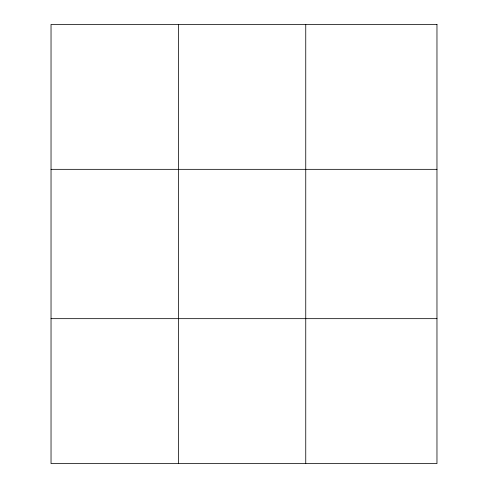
<?xml version="1.0" encoding="UTF-8"?>
<svg xmlns="http://www.w3.org/2000/svg" width="488" height="488" viewBox="0 0 488 488"><rect width="100%" height="100%" fill="white"/><g stroke="black" fill="none" stroke-linecap="round" stroke-linejoin="round"><path stroke-width="0.73" d="M178.388 24.4L178.388 463.6M305.75 24.4L305.75 463.6M51.033 169.336L436.967 169.336M51.033 318.664L436.967 318.664M436.967 24.4L436.967 463.6L51.033 463.6L51.033 24.4L436.967 24.4"/></g></svg>
